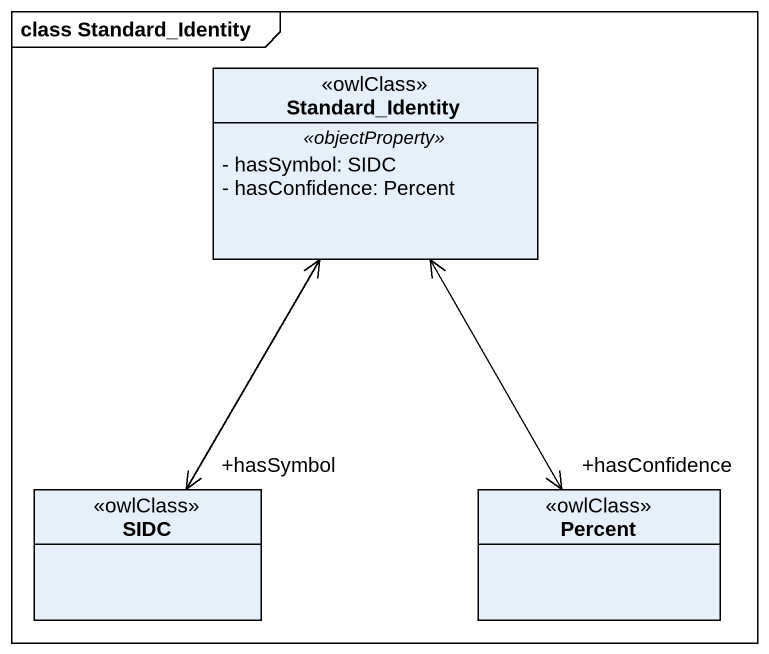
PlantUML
@startuml
mainframe class Standard_Identity
hide circle
hide empty members
skinparam classAttributeIconSize 0
class Standard_Identity <<owlClass>> {
  .. <<objectProperty>> ..
  - hasSymbol: SIDC
  - hasConfidence: Percent
}
class SIDC <<owlClass>>
class Percent <<owlClass>>
Standard_Identity <--> "+hasSymbol" SIDC
Standard_Identity <--> "+hasConfidence" Percent
@enduml
